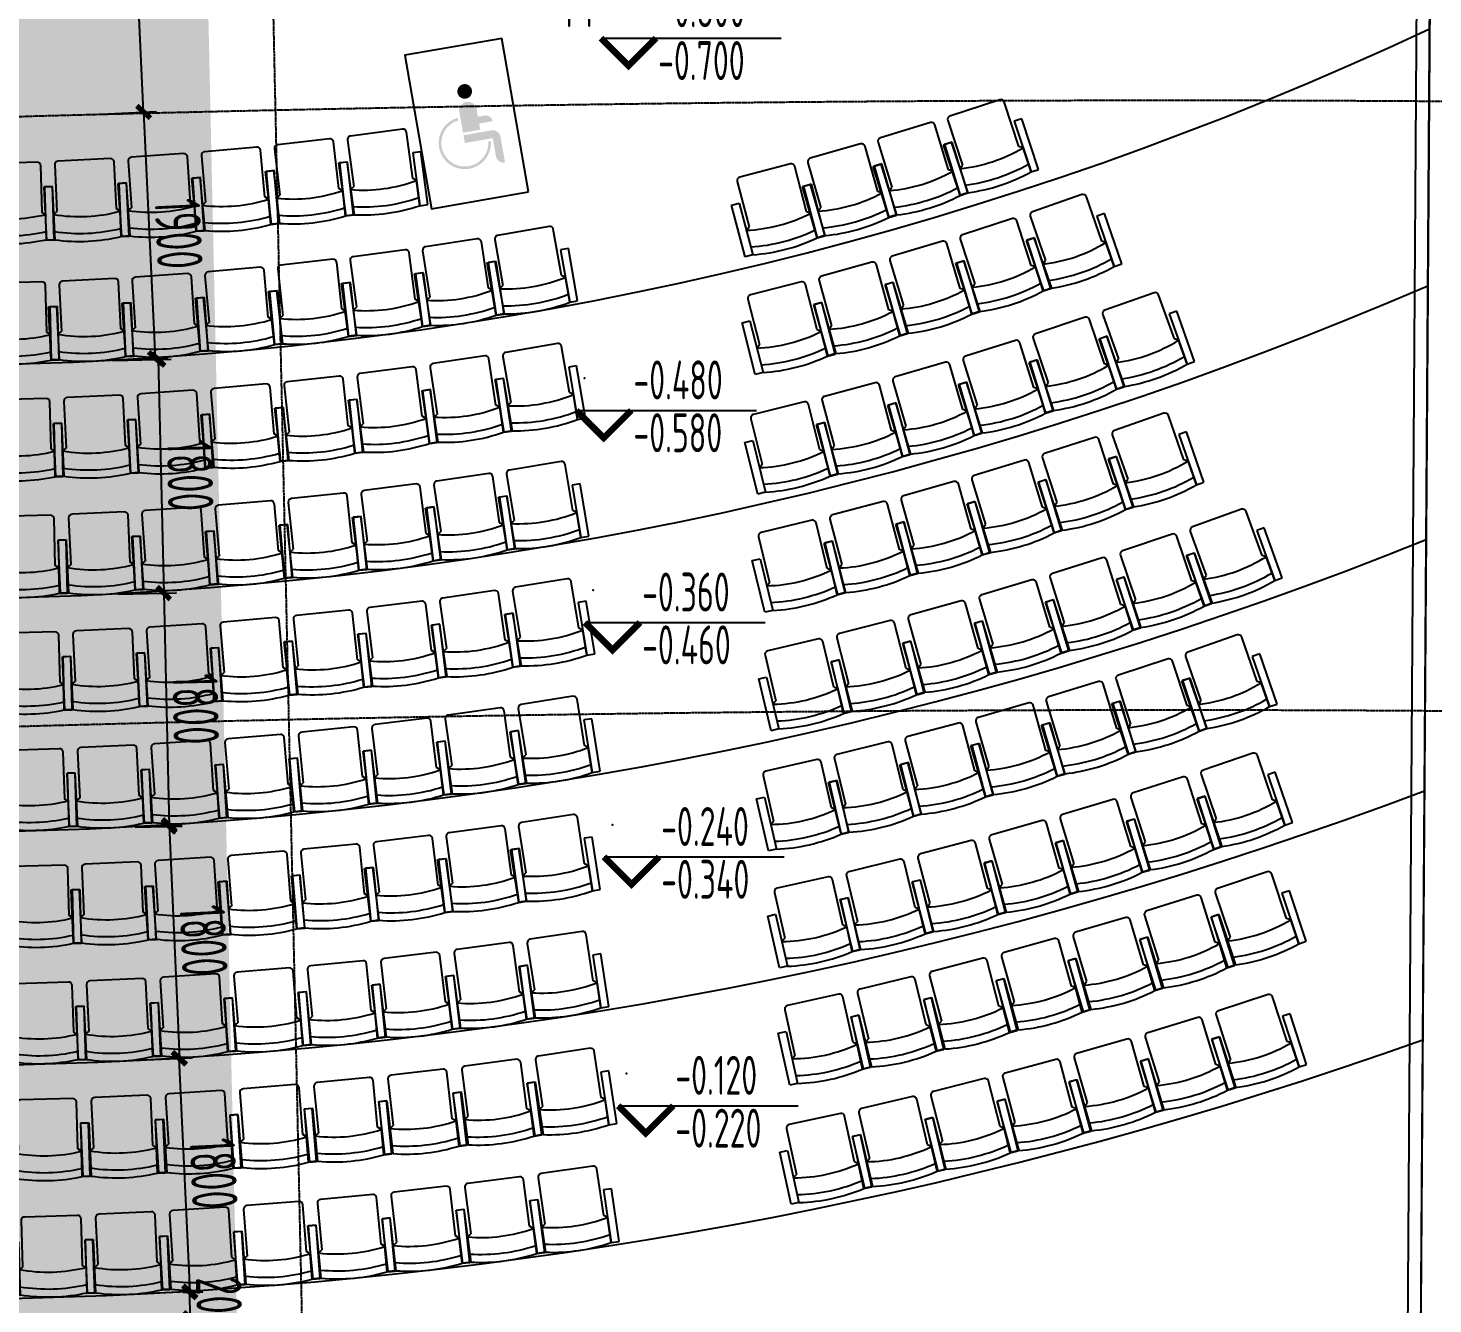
# Model space of a CAD drawing. Header units: millimetres. Extents: x 11639278 to 23698211, y -13072636 to -5537337.
# Drawn here: x 11769947 to 11780782, y -6390056 to -6380220 of the extents above; entities that cross this region are included whole.
import ezdxf
from ezdxf.enums import TextEntityAlignment as Align

# ---------------------------------------------------------------- set-up
doc = ezdxf.new("R2010")
doc.units = ezdxf.units.MM
doc.header["$LTSCALE"] = 10
doc.linetypes.add('A2-RG-AXIS$0$CENTER', pattern=[2, 1.25, -0.25, 0.25, -0.25])
doc.linetypes.add('A2-RG-AXIS$0$DOTE', pattern=[2.4200000000000004, 2, -0.2, 0.02, -0.2])
for name, color, linetype in [('A2-RB-F1$0$A-DIMS-100', 1, 'Continuous'), ('A2-RD-F1（少）$0$A-FURN-FIXT', 9, 'Continuous'), ('A2-RD-F1（少）$0$A-STRS', 50, 'Continuous'), ('A2-RD-F1（少）$0$an-door', 2, 'Continuous'), ('A2-RG-AXIS$0$A-GRID', 1, 'A2-RG-AXIS$0$CENTER'), ('A2-RI-F1$0$$2$A-SYMB', 4, 'Continuous'), ('A2-RI-F1$0$A-WALL', 7, 'Continuous'), ('A2-RI-F1$0$an-door', 2, 'Continuous'), ('A2-RS-F1$0$A-HATH-GRAY', 8, 'Continuous')]:
    doc.layers.add(name, color=color, linetype=linetype)
doc.layers.add('A2-RD-F1（少）$0$A-X-AREA', color=6, linetype='Continuous', plot=False)
doc.layers.add('A2-RD-F1（少）$0$A-Z410-G-Vhcl', color=5, linetype='Continuous', lineweight=0)
doc.styles.add('A2-RB-F1$0$XD2008', font='hzs.shx', dxfattribs={"width": 0.7, "bigfont": 'hztxt.shx'})
doc.styles.add('A2-RI-F1$0$$0$XD2008', font='hzs.shx', dxfattribs={"width": 0.7, "bigfont": 'hztxt.shx'})
doc.dimstyles.new('A2-RB-F1$0$XD100$0', dxfattribs={"dimscale": 100, "dimtxt": 3.5, "dimasz": 1, "dimexe": 1, "dimexo": 2, "dimgap": 0.5, "dimtad": 1, "dimdec": 0, "dimdsep": 46, "dimtxsty": 'A2-RB-F1$0$XD2008', "dimblk1": 'A2-RB-F1$0$_ArchTick', "dimblk2": 'A2-RB-F1$0$_ArchTick', "dimsah": 1, "dimcen": 2.5, "dimclrt": 4, "dimaunit": 1, "dimadec": 0, "dimazin": 0, "dimtfac": 1, "dimtdec": 0, "dimtix": 1, "dimtmove": 1, "dimatfit": 3, "dimfxl": 0, "dimtolj": 1, "dimtzin": 0, "dimarcsym": 0})

# ---------------------------------------------------------------- blocks, each defined once
blk = doc.blocks.new('A2-RG-AXIS')
at = {"layer": 'A2-RG-AXIS$0$A-GRID', "linetype": 'A2-RG-AXIS$0$DOTE'}
blk.add_line((11771570.21532457, -6367957.298179173), (11772452.38437134, -6408147.604164514), dxfattribs=at)
for radius, end in [(323299.9999999902, 95.40764405079874), (316699.9999999902, 95.40764403072032), (313399.9999999902, 95.40764402400131), (308699.9999999902, 95.4076440106419)]:
    blk.add_arc((11778730.70926435, -6694178.721949182), radius, 75.58928463849298, end, dxfattribs=at)
blk = doc.blocks.new('A2-RB-F1$0$_ArchTick')
at = {"color": 0, "linetype": 'ByBlock', "const_width": 0.4}
blk.add_lwpolyline([(-0.5, -0.5), (0.5, 0.5)], dxfattribs=at)
blk = doc.blocks.new('*D1145')
at = {"layer": 'A2-RB-F1$0$A-DIMS-100', "color": 0, "lineweight": -2, "transparency": 16777216}
for p, q in [((11770510.49928224, -6380882.356817062), (11770937.74904675, -6380862.053190585)), ((11770837.86177136, -6380866.800001697), (11770928.04760872, -6382764.583031637)), ((11770600.6851196, -6382780.139847002), (11771027.93488411, -6382759.836220525))]:
    blk.add_line(p, q, dxfattribs=at)
at = {"layer": 'Defpoints', "color": 0, "transparency": 16777216}
for p in [(11770310.72473146, -6380891.850439283), (11770400.91056882, -6382789.633469223), (11770928.04760872, -6382764.583031637)]:
    blk.add_point(p, dxfattribs=at)
at = {"layer": 'A2-RB-F1$0$A-DIMS-100', "color": 0, "lineweight": -2, "transparency": 16777216, "xscale": 100, "yscale": 100, "zscale": 100}
for p, rotation in [((11770837.86177136, -6380866.800001697), 92.72074482103997), ((11770928.04760872, -6382764.583031637), 272.72074482104)]:
    blk.add_blockref('A2-RB-F1$0$_ArchTick', p, dxfattribs=dict(at, rotation=rotation))
at = {"layer": 'A2-RB-F1$0$A-DIMS-100', "color": 4, "transparency": 16777216, "insert": (11771107.70105966, -6381805.011191667), "char_height": 350, "attachment_point": 5, "rotation": 272.72074482104, "style": 'A2-RB-F1$0$XD2008'}
blk.add_mtext('\\A1;1900', dxfattribs=at)
blk = doc.blocks.new('*D1146')
at = {"layer": 'A2-RB-F1$0$A-DIMS-100', "color": 0, "lineweight": -2, "transparency": 16777216}
for p, q in [((11770600.85426116, -6382783.887956235), (11771049.67771766, -6382773.235469446)), ((11770949.70587149, -6382775.608225939), (11770992.42717148, -6384575.593704424)), ((11770643.57556115, -6384583.87343472), (11771092.39901765, -6384573.220947931))]:
    blk.add_line(p, q, dxfattribs=at)
at = {"layer": 'Defpoints', "color": 0, "transparency": 16777216}
for p in [(11770400.91056882, -6382788.63346922), (11770443.63186882, -6384588.618947705), (11770992.42717148, -6384575.593704424)]:
    blk.add_point(p, dxfattribs=at)
at = {"layer": 'A2-RB-F1$0$A-DIMS-100', "color": 0, "lineweight": -2, "transparency": 16777216, "xscale": 100, "yscale": 100, "zscale": 100}
for p, rotation in [((11770949.70587149, -6382775.608225939), 91.35961692571232), ((11770992.42717148, -6384575.593704424), 271.3596169257123)]:
    blk.add_blockref('A2-RB-F1$0$_ArchTick', p, dxfattribs=dict(at, rotation=rotation))
at = {"layer": 'A2-RB-F1$0$A-DIMS-100', "color": 4, "transparency": 16777216, "insert": (11771196.00317537, -6383670.262263073), "char_height": 350, "attachment_point": 5, "rotation": 271.3596169257123, "style": 'A2-RB-F1$0$XD2008'}
blk.add_mtext('\\A1;1800', dxfattribs=at)
blk = doc.blocks.new('*D1147')
at = {"layer": 'A2-RB-F1$0$A-DIMS-100', "color": 0, "lineweight": -2, "transparency": 16777216}
for p, q in [((11770729.01816114, -6384581.844391689), (11771092.42271164, -6384573.219258315)), ((11770992.45086548, -6384575.592014808), (11771035.17216547, -6386375.577493294)), ((11770771.73946114, -6386381.829870175), (11771135.14401164, -6386373.204736801))]:
    blk.add_line(p, q, dxfattribs=at)
at = {"layer": 'Defpoints', "color": 0, "transparency": 16777216}
for p in [(11770529.0744688, -6384586.589904675), (11770571.7957688, -6386386.57538316), (11771035.17216547, -6386375.577493294)]:
    blk.add_point(p, dxfattribs=at)
at = {"layer": 'A2-RB-F1$0$A-DIMS-100', "color": 0, "lineweight": -2, "transparency": 16777216, "xscale": 100, "yscale": 100, "zscale": 100}
for p, rotation in [((11770992.45086548, -6384575.592014808), 91.35961692577155), ((11771035.17216547, -6386375.577493294), 271.3596169257715)]:
    blk.add_blockref('A2-RB-F1$0$_ArchTick', p, dxfattribs=dict(at, rotation=rotation))
at = {"layer": 'A2-RB-F1$0$A-DIMS-100', "color": 4, "transparency": 16777216, "insert": (11771238.74816936, -6385470.246051945), "char_height": 350, "attachment_point": 5, "rotation": 271.35961692577155, "style": 'A2-RB-F1$0$XD2008'}
blk.add_mtext('\\A1;1800', dxfattribs=at)
blk = doc.blocks.new('*D1148')
at = {"layer": 'A2-RB-F1$0$A-DIMS-100', "color": 0, "lineweight": -2, "transparency": 16777216}
for p, q in [((11770776.3188845, -6386376.394584833), (11771134.58763099, -6386360.31232881)), ((11771034.68822923, -6386364.796693609), (11771115.40651705, -6388162.979719307)), ((11770857.03717232, -6388174.577610531), (11771215.30591881, -6388158.495354507))]:
    blk.add_line(p, q, dxfattribs=at)
at = {"layer": 'Defpoints', "color": 0, "transparency": 16777216}
for p in [(11770576.52008097, -6386385.363314433), (11770657.23836879, -6388183.546340131), (11771115.40651705, -6388162.979719307)]:
    blk.add_point(p, dxfattribs=at)
at = {"layer": 'A2-RB-F1$0$A-DIMS-100', "color": 0, "lineweight": -2, "transparency": 16777216, "xscale": 100, "yscale": 100, "zscale": 100}
for p, rotation in [((11771034.68822923, -6386364.796693609), 92.5702136894296), ((11771115.40651705, -6388162.979719307), 272.5702136894296)]:
    blk.add_blockref('A2-RB-F1$0$_ArchTick', p, dxfattribs=dict(at, rotation=rotation))
at = {"layer": 'A2-RB-F1$0$A-DIMS-100', "color": 4, "transparency": 16777216, "insert": (11771299.8210271, -6387253.798385659), "char_height": 350, "attachment_point": 5, "rotation": 272.5702136894296, "style": 'A2-RB-F1$0$XD2008'}
blk.add_mtext('\\A1;1800', dxfattribs=at)
blk = doc.blocks.new('*D1149')
at = {"layer": 'A2-RB-F1$0$A-DIMS-100', "color": 0, "lineweight": -2, "transparency": 16777216}
for p, q in [((11770384.68237125, -6378234.788134927), (11770811.93213677, -6378214.484508403)), ((11770837.86177237, -6380866.800001651), (11770712.04486138, -6378219.231319513)), ((11770510.49928224, -6380882.356817064), (11770937.74904776, -6380862.05319054))]:
    blk.add_line(p, q, dxfattribs=at)
at = {"layer": 'Defpoints', "color": 0, "transparency": 16777216}
for p in [(11770184.90782048, -6378244.281757148), (11770712.04486138, -6378219.231319513), (11770310.72473147, -6380891.850439285)]:
    blk.add_point(p, dxfattribs=at)
at = {"layer": 'A2-RB-F1$0$A-DIMS-100', "color": 0, "lineweight": -2, "transparency": 16777216, "xscale": 100, "yscale": 100, "zscale": 100}
for p, rotation in [((11770712.04486138, -6378219.231319513), 92.72074482102119), ((11770837.86177237, -6380866.800001651), 272.7207448210212)]:
    blk.add_blockref('A2-RB-F1$0$_ArchTick', p, dxfattribs=dict(at, rotation=rotation))
at = {"layer": 'A2-RB-F1$0$A-DIMS-100', "color": 4, "transparency": 16777216, "insert": (11770999.6996865, -6379532.335335582), "char_height": 350, "attachment_point": 5, "rotation": 272.7207448210212, "style": 'A2-RB-F1$0$XD2008'}
blk.add_mtext('\\A1;2650', dxfattribs=at)
blk = doc.blocks.new('*D1150')
at = {"layer": 'A2-RB-F1$0$A-DIMS-100', "color": 0, "lineweight": -2, "transparency": 16777216}
for p, q in [((11770858.74979566, -6388174.164250377), (11771210.53106287, -6388157.785807354)), ((11771110.63927214, -6388162.436629201), (11771194.35402673, -6389960.488032232)), ((11770942.46455025, -6389972.215653407), (11771294.24581747, -6389955.837210385))]:
    blk.add_line(p, q, dxfattribs=at)
at = {"layer": 'Defpoints', "color": 0, "transparency": 16777216}
for p in [(11770658.96621419, -6388183.46589407), (11770742.68096878, -6389981.5172971), (11771194.35402673, -6389960.488032232)]:
    blk.add_point(p, dxfattribs=at)
at = {"layer": 'A2-RB-F1$0$A-DIMS-100', "color": 0, "lineweight": -2, "transparency": 16777216, "xscale": 100, "yscale": 100, "zscale": 100}
for p, rotation in [((11771110.63927214, -6388162.436629201), 92.66568620678531), ((11771194.35402673, -6389960.488032232), 272.6656862067853)]:
    blk.add_blockref('A2-RB-F1$0$_ArchTick', p, dxfattribs=dict(at, rotation=rotation))
at = {"layer": 'A2-RB-F1$0$A-DIMS-100', "color": 4, "transparency": 16777216, "insert": (11771377.25317859, -6389050.99798156), "char_height": 350, "attachment_point": 5, "rotation": 272.6656862067853, "style": 'A2-RB-F1$0$XD2008'}
blk.add_mtext('\\A1;1800', dxfattribs=at)
blk = doc.blocks.new('*D1157')
at = {"layer": 'A2-RB-F1$0$A-DIMS-100', "color": 0, "lineweight": -2, "transparency": 16777216}
for p, q in [((11771193.4531937, -6389966.402193258), (11771191.44058273, -6389866.422448324)), ((11771143.61222502, -6389967.40550128), (11771293.43293863, -6389964.38958229)), ((11771197.47841563, -6390166.361683126), (11771193.4531937, -6389966.402193258)), ((11771147.63744696, -6390167.364991148), (11771297.45816057, -6390164.349072158)), ((11771197.47841563, -6390166.361683126), (11771199.4910266, -6390266.34142806))]:
    blk.add_line(p, q, dxfattribs=at)
at = {"layer": 'Defpoints', "color": 0, "transparency": 16777216}
for p in [(11770943.65273516, -6389971.430723215), (11771193.4531937, -6389966.402193258), (11770947.67795709, -6390171.390213083)]:
    blk.add_point(p, dxfattribs=at)
at = {"layer": 'A2-RB-F1$0$A-DIMS-100', "color": 0, "lineweight": -2, "transparency": 16777216, "xscale": 100, "yscale": 100, "zscale": 100}
for p, rotation in [((11771193.4531937, -6389966.402193258), 271.1532190050729), ((11771197.47841563, -6390166.361683126), 91.15321900507293)]:
    blk.add_blockref('A2-RB-F1$0$_ArchTick', p, dxfattribs=dict(at, rotation=rotation))
at = {"layer": 'A2-RB-F1$0$A-DIMS-100', "color": 4, "transparency": 16777216, "insert": (11771420.42023076, -6390061.853563516), "char_height": 350, "attachment_point": 5, "rotation": 271.1532190050729, "style": 'A2-RB-F1$0$XD2008'}
blk.add_mtext('\\A1;200', dxfattribs=at)
blk = doc.blocks.new('A2-RS-F1')
at = {"layer": 'A2-RS-F1$0$A-HATH-GRAY', "ltscale": 3}
h = blk.add_hatch(color=256, dxfattribs=at)
h.paths.add_polyline_path([(11790490.65924199, -6377046.489880169), (11789491.3032713, -6377010.621266499), (11789445.17112454, -6378310.198236045), (11790444.54168875, -6378345.673232787)], flags=16)
h.paths.add_polyline_path([(11794711.10463453, -6377235.625744862), (11794112.34099576, -6377197.127629422), (11794061.00455762, -6377995.566517969), (11794659.76819639, -6378034.064633409)], flags=0)
h.paths.add_polyline_path([(11794483.29897179, -6380778.701711025), (11793884.53533302, -6380740.203595584), (11793833.19889488, -6381538.642484131), (11794431.96253365, -6381577.140599572)], flags=0)
h.paths.add_polyline_path([(11793886.50934744, -6390060.608707702), (11793287.74570867, -6390022.110592261), (11793236.40927053, -6390820.549480808), (11793835.1729093, -6390859.047596249)], flags=0)
h.paths.add_polyline_path([(11793658.70338243, -6393603.689374982), (11793059.93974367, -6393565.191259542), (11793008.60330553, -6394363.630148089), (11793607.36694429, -6394402.128263529)], flags=0)
h.paths.add_polyline_path([(11789926.49201458, -6392936.47777631), (11788927.13604389, -6392900.609162641), (11788881.00389713, -6394200.186132187), (11789880.37446134, -6394235.661128929)], flags=16)
h.paths.add_polyline_path([(11781272.00868585, -6392739.216309976), (11780272.03490172, -6392732.050791884), (11780263.22846494, -6394032.416479454), (11781263.2055371, -6394039.188123904)], flags=16)
h.paths.add_polyline_path([(11772615.42466172, -6392790.735593002), (11771615.65744847, -6392812.286298356), (11771644.19337135, -6394112.368671072), (11772643.95256158, -6394090.42416007)], flags=16)
h.paths.add_polyline_path([(11771835.59331268, -6400549.446265211, 1), (11772735.59328884, -6400549.446265211, 1)])
h.paths.add_polyline_path([(11789601.82287498, -6400663.664113253, 1), (11788701.82289882, -6400663.664113253, 1)], flags=0)
h.paths.add_polyline_path([(11797125.53371406, -6401083.915709294, 1), (11798025.53369022, -6401083.915709294, 1)], flags=0)
h.paths.add_polyline_path([(11772266.5069368, -6376894.564468444), (11771266.73972355, -6376916.115173798), (11771295.27564643, -6378216.197546514), (11772295.03483666, -6378194.253035512)], flags=16)
h.paths.add_polyline_path([(11781379.67783259, -6376839.580862745), (11780379.70404846, -6376832.415344653), (11780370.89761168, -6378132.781032223), (11781370.87468383, -6378139.552676673)], flags=16)
h.paths.add_polyline_path([(11752826.49415712, -6385565.984623466), (11752029.01344788, -6385629.423715467), (11752187.61117789, -6387623.125488561), (11752985.09188712, -6387559.68639656)], flags=17)
h.paths.add_polyline_path([(11757362.77734912, -6385212.863826217), (11756565.29663988, -6385276.302918219), (11756723.90089429, -6387270.086708404), (11757521.23378404, -6387204.789405802)], flags=17)
h.paths.add_polyline_path([(11762965.14824347, -6393140.851265624), (11763031.00361343, -6394439.578159787), (11764029.72045525, -6394388.935590206), (11763963.86508529, -6393090.208696045)])
h.paths.add_polyline_path([(11793008.60330553, -6394363.630148089), (11793607.36694429, -6394402.128263529), (11793658.70338243, -6393603.689374982), (11793059.93974367, -6393565.191259542)], flags=17)
h.paths.add_polyline_path([(11793236.40927053, -6390820.549480808), (11793835.1729093, -6390859.047596249), (11793886.50934744, -6390060.608707702), (11793287.74570867, -6390022.110592261)], flags=17)
h.paths.add_polyline_path([(11793833.19889488, -6381538.642484131), (11794431.96253365, -6381577.140599572), (11794483.29897179, -6380778.701711025), (11793884.53533302, -6380740.203595584)], flags=17)
h.paths.add_polyline_path([(11794061.00455762, -6377995.566517969), (11794659.76819639, -6378034.064633409), (11794711.10463453, -6377235.625744862), (11794112.34099576, -6377197.127629422)], flags=17)
h.paths.add_polyline_path([(11762159.93138714, -6377261.253480596), (11762225.7867571, -6378559.980374758), (11763224.50359892, -6378509.337805177), (11763158.64822897, -6377210.610911016)], flags=17)
edge = h.paths.add_edge_path(flags=16)
edge.add_arc((11772285.59330076, -6400549.446265211), 449.999988079071, 0, 360)
edge = h.paths.add_edge_path(flags=16)
edge.add_arc((11789151.8228869, -6400663.664113253), 449.999988079071, 0, 360)
edge = h.paths.add_edge_path()
edge.add_arc((11763856.97305767, -6400855.586584635), 449.999988079071, 0, 360)
edge = h.paths.add_edge_path(flags=17)
edge.add_arc((11797575.53370214, -6401083.915709294), 449.999988079071, 0, 360)
edge = h.paths.add_edge_path()
edge.add_arc((11755440.62286279, -6401403.617404835), 450, 0, 360)
h.paths.add_polyline_path([(11756756.1168349, -6377586.650368808), (11756914.72077755, -6379580.430239997), (11756117.24006832, -6379643.869331998), (11755958.63612566, -6377650.089460809)], flags=17)
h.paths.add_polyline_path([(11757322.63369773, -6394796.642427704), (11758119.96658747, -6394731.345125102), (11758001.1596604, -6393237.845935938), (11757203.67895116, -6393301.28502794)])
h.paths.add_polyline_path([(11752786.32793951, -6395149.47954925), (11753583.80864874, -6395086.040457249), (11753449.00057824, -6393391.393950119), (11752651.519869, -6393454.83304212)])
h.paths.add_polyline_path([(11751580.96783576, -6379997.127898298), (11752378.448545, -6379933.688806297), (11752219.84838827, -6377939.956527228), (11751422.36767903, -6378003.395619228)])
edge = h.paths.add_edge_path()
edge.add_line((11771615.66609192, -6392812.680089408), (11771644.19337135, -6394112.368671072))
edge.add_line((11771644.19337135, -6394112.368671072), (11772643.95256158, -6394090.42416007))
edge.add_line((11772643.95256158, -6394090.42416007), (11772615.42466172, -6392790.735593002))
edge.add_line((11772615.42466172, -6392790.735593002), (11771615.65682784, -6392812.286311734))
edge.add_line((11780272.03223428, -6392732.44466875), (11780263.22846494, -6394032.416479454))
edge.add_line((11780263.22846494, -6394032.416479454), (11781263.2055371, -6394039.188123904))
edge.add_line((11781263.2055371, -6394039.188123904), (11781272.00868585, -6392739.216309976))
edge.add_line((11781272.00868585, -6392739.216309976), (11780272.03428096, -6392732.050787436))
edge.add_line((11788927.1220706, -6392901.002800607), (11788881.00389713, -6394200.186132187))
edge.add_line((11788881.00389713, -6394200.186132187), (11789880.37446134, -6394235.661128929))
edge.add_line((11789880.37446134, -6394235.661128929), (11789926.49201458, -6392936.47777631))
edge.add_line((11789926.49201458, -6392936.47777631), (11788927.13542351, -6392900.609140375))
edge.add_line((11789491.28929801, -6377011.014904466), (11789445.17112454, -6378310.198236045))
edge.add_line((11789445.17112454, -6378310.198236045), (11790444.54168875, -6378345.673232787))
edge.add_line((11790444.54168875, -6378345.673232787), (11790490.65924199, -6377046.489880169))
edge.add_line((11790490.65924199, -6377046.489880169), (11789491.30265092, -6377010.621244233))
edge.add_line((11780379.70138101, -6376832.809221519), (11780370.89761168, -6378132.781032223))
edge.add_line((11780370.89761168, -6378132.781032223), (11781370.87468383, -6378139.552676673))
edge.add_line((11781370.87468383, -6378139.552676673), (11781379.67783259, -6376839.580862745))
edge.add_line((11781379.67783259, -6376839.580862745), (11780379.7034277, -6376832.415340205))
edge.add_line((11771266.74836699, -6376916.50896485), (11771295.27564643, -6378216.197546514))
edge.add_line((11771295.27564643, -6378216.197546514), (11772295.03483666, -6378194.253035512))
edge.add_line((11772295.03483666, -6378194.253035512), (11772266.5069368, -6376894.564468444))
edge.add_line((11772266.5069368, -6376894.564468444), (11771266.73910292, -6376916.115187177))
edge.add_line((11756723.90089429, -6387270.086708404), (11757521.23378404, -6387204.789405802))
edge.add_line((11756565.29663988, -6385276.302918219), (11757362.77734911, -6385212.863826217))
edge.add_line((11756565.29663988, -6385276.302918219), (11756723.90089429, -6387270.086708404))
edge.add_line((11752187.61117789, -6387623.125488561), (11752985.09188712, -6387559.68639656))
edge.add_line((11752029.01344788, -6385629.423715467), (11752826.49415712, -6385565.984623466))
edge.add_line((11752029.01344788, -6385629.423715467), (11752187.61372639, -6387623.157525281))
edge.add_line((11752826.49415712, -6385565.984623466), (11752985.09188712, -6387559.68639656))
edge.add_line((11757362.16569091, -6385205.17478771), (11757521.23378404, -6387204.789405802))
edge = h.paths.add_edge_path()
edge.add_arc((11847549.46273949, -6408655.214648793), 450, 0, 360)
h.paths.add_polyline_path([(11818747.08590352, -6372607.465949093), (11817357.24755043, -6372439.086492037), (11817138.82858831, -6374225.786506399), (11818528.66694141, -6374394.165963455)])
h.paths.add_polyline_path([(11827964.18985066, -6373889.091342508), (11826579.7594245, -6373680.873465245), (11826310.12718077, -6375460.565078269), (11827694.55760693, -6375668.782955533)])
h.paths.add_polyline_path([(11837140.69266675, -6375434.848402199), (11835762.81185892, -6375186.963814738), (11835442.18868986, -6376958.179376942), (11836820.0694977, -6377206.063964403)])
h.paths.add_polyline_path([(11814457.2226755, -6396161.729004352), (11815846.87749896, -6396331.609761432), (11816041.01757592, -6394743.509384341), (11814651.43042465, -6394573.081353133)])
h.paths.add_polyline_path([(11851385.01730044, -6401917.463662516), (11850605.41993879, -6401737.765077815), (11850371.09177984, -6402709.973765338), (11851150.68914149, -6402889.672350037)])
h.paths.add_polyline_path([(11846959.82680723, -6400859.04400699), (11846180.22944558, -6400679.345422289), (11845945.90128663, -6401651.554109812), (11846725.49864828, -6401831.252694511)])
h.paths.add_polyline_path([(11841338.16658373, -6400630.089525286), (11839968.28479601, -6400341.257588528), (11840298.36252463, -6398775.753877172), (11841668.35733187, -6399064.046077805)])
h.paths.add_polyline_path([(11831505.78589485, -6398704.013841973), (11832883.39729452, -6398953.386718429), (11833168.38112823, -6397379.049590709), (11831790.86870509, -6397129.134227252)])
h.paths.add_polyline_path([(11822999.75763769, -6397310.462666017), (11824383.96141723, -6397520.176510883), (11824623.62282845, -6395938.305597956), (11823239.50240787, -6395728.046647794)])
h.paths.add_polyline_path([(11806985.09511734, -6395311.296945799), (11806188.54669958, -6395237.063407816), (11806299.92049076, -6394041.988788532), (11807096.44551313, -6394116.473366143)])
h.paths.add_polyline_path([(11800592.0339871, -6394828.716624237), (11801190.79762586, -6394867.214739674), (11801242.134064, -6394068.77585113), (11800643.37042524, -6394030.277735691)])
h.paths.add_polyline_path([(11793008.60330553, -6394363.630148089), (11793607.36694429, -6394402.128263529), (11793658.70338243, -6393603.689374982), (11793059.93974367, -6393565.191259542)], flags=17)
h.paths.add_polyline_path([(11800819.82429773, -6391285.87943023), (11801418.5879365, -6391324.377545667), (11801469.92437464, -6390525.938657123), (11800871.16073588, -6390487.440541684)])
h.paths.add_polyline_path([(11793236.40927053, -6390820.549480808), (11793835.1729093, -6390859.047596249), (11793886.50934744, -6390060.608707702), (11793287.74570867, -6390022.110592261)], flags=17)
h.paths.add_polyline_path([(11853036.96933298, -6395063.647524455), (11853271.29749193, -6394091.438836934), (11852491.70013029, -6393911.740252233), (11852257.37197134, -6394883.948939756)])
h.paths.add_polyline_path([(11854911.53078619, -6387286.24280164), (11855145.85894514, -6386314.03411412), (11854366.2615835, -6386134.335529419), (11854131.93342455, -6387106.544216941)])
h.paths.add_polyline_path([(11846269.02681059, -6377243.462396342), (11844898.83191125, -6376956.115520435), (11844527.48222358, -6378717.394372237), (11845897.67712293, -6379004.741248144)])
h.paths.add_polyline_path([(11848611.82646362, -6394005.030281416), (11848846.15462257, -6393032.821593896), (11848066.55726093, -6392853.123009195), (11847832.22910198, -6393825.331696717)])
h.paths.add_polyline_path([(11850486.43372208, -6386227.435516321), (11850720.76188103, -6385255.226828801), (11849941.16451938, -6385075.5282441), (11849706.83636043, -6386047.736931622)])
h.paths.add_polyline_path([(11843712.14771581, -6384523.328557155), (11844299.24032355, -6384647.111714084), (11844423.02348047, -6384060.019106346), (11843835.93087274, -6383936.235949417)])
h.paths.add_polyline_path([(11842061.70562338, -6392351.229993655), (11842648.79823112, -6392475.013150584), (11842772.58138805, -6391887.920542846), (11842185.48878032, -6391764.137385917)])
h.paths.add_polyline_path([(11808357.3904833, -6373042.390635182), (11808954.80179662, -6373098.065788672), (11809029.04345859, -6372301.430198045), (11808431.63214527, -6372245.755044556)])
h.paths.add_polyline_path([(11793833.19889488, -6381538.642484131), (11794431.96253365, -6381577.140599572), (11794483.29897179, -6380778.701711025), (11793884.53533302, -6380740.203595584)], flags=17)
h.paths.add_polyline_path([(11801416.57157933, -6382004.630992735), (11802015.3352181, -6382043.129108172), (11802066.67165624, -6381244.690219628), (11801467.90801747, -6381206.192104189)])
h.paths.add_polyline_path([(11801644.36177372, -6378461.795606661), (11802243.12541248, -6378500.293722101), (11802294.46185062, -6377701.854833554), (11801695.69821186, -6377663.356718114)])
h.paths.add_polyline_path([(11794061.00455762, -6377995.566517969), (11794659.76819639, -6378034.064633409), (11794711.10463453, -6377235.625744862), (11794112.34099576, -6377197.127629422)], flags=17)
h.paths.add_polyline_path([(11808460.48668476, -6379479.897142787), (11807663.938267, -6379405.663604804), (11807775.31205818, -6378210.58898552), (11808571.83708055, -6378285.073563132)])
edge = h.paths.add_edge_path(flags=16)
edge.add_arc((11772285.59330076, -6400549.446265211), 449.999988079071, 0, 360)
edge = h.paths.add_edge_path(flags=17)
edge.add_arc((11789151.8228869, -6400663.664113253), 449.999988079071, 0, 360)
edge = h.paths.add_edge_path(flags=17)
edge.add_arc((11797575.53370214, -6401083.915709294), 449.999988079071, 0, 360)
edge = h.paths.add_edge_path()
edge.add_arc((11805983.68059895, -6401745.884138802), 449.999988079071, 0, 360)
edge = h.paths.add_edge_path()
edge.add_arc((11814369.37384068, -6402649.0028648), 449.999988079071, 0, 360)
edge = h.paths.add_edge_path()
edge.add_arc((11822725.66810348, -6403792.544332979), 449.999988079071, 0, 360)
edge = h.paths.add_edge_path()
edge.add_arc((11831045.68223906, -6405175.541482564), 449.999988079071, 0, 360)
edge = h.paths.add_edge_path()
edge.add_arc((11839322.55837192, -6406796.881442009), 450, 0, 360)
edge = h.paths.add_edge_path(flags=17)
edge.add_line((11771615.66609192, -6392812.680089408), (11771644.19337135, -6394112.368671072))
edge.add_line((11771644.19337135, -6394112.368671072), (11772643.95256158, -6394090.42416007))
edge.add_line((11772643.95256158, -6394090.42416007), (11772615.42466172, -6392790.735593002))
edge.add_line((11772615.42466172, -6392790.735593002), (11771615.65682784, -6392812.286311734))
edge.add_line((11780272.03223428, -6392732.44466875), (11780263.22846494, -6394032.416479454))
edge.add_line((11780263.22846494, -6394032.416479454), (11781263.2055371, -6394039.188123904))
edge.add_line((11781263.2055371, -6394039.188123904), (11781272.00868585, -6392739.216309976))
edge.add_line((11781272.00868585, -6392739.216309976), (11780272.03428096, -6392732.050787436))
edge.add_line((11788927.1220706, -6392901.002800607), (11788881.00389713, -6394200.186132187))
edge.add_line((11788881.00389713, -6394200.186132187), (11789880.37446134, -6394235.661128929))
edge.add_line((11789880.37446134, -6394235.661128929), (11789926.49201458, -6392936.47777631))
edge.add_line((11789926.49201458, -6392936.47777631), (11788927.13542351, -6392900.609140375))
edge.add_line((11789491.28929801, -6377011.014904466), (11789445.17112454, -6378310.198236045))
edge.add_line((11789445.17112454, -6378310.198236045), (11790444.54168875, -6378345.673232787))
edge.add_line((11790444.54168875, -6378345.673232787), (11790490.65924199, -6377046.489880169))
edge.add_line((11790490.65924199, -6377046.489880169), (11789491.30265092, -6377010.621244233))
edge.add_line((11780379.70138101, -6376832.809221519), (11780370.89761168, -6378132.781032223))
edge.add_line((11780370.89761168, -6378132.781032223), (11781370.87468383, -6378139.552676673))
edge.add_line((11781370.87468383, -6378139.552676673), (11781379.67783259, -6376839.580862745))
edge.add_line((11781379.67783259, -6376839.580862745), (11780379.7034277, -6376832.415340205))
edge.add_line((11771266.74836699, -6376916.50896485), (11771295.27564643, -6378216.197546514))
edge.add_line((11771295.27564643, -6378216.197546514), (11772295.03483666, -6378194.253035512))
edge.add_line((11772295.03483666, -6378194.253035512), (11772266.5069368, -6376894.564468444))
edge.add_line((11772266.5069368, -6376894.564468444), (11771266.73910292, -6376916.115187177))
edge = h.paths.add_edge_path()
edge.add_arc((11780719.54132999, -6400485.442410535), 449.999988079071, 0, 360)
blk = doc.blocks.new('A2-RI-F1$0$$2$ECADI-TAG-HGHT（国标）')
at = {"color": 1}
blk.add_line((-2.121320343559546, 2.121320343559546), (11.76789873223262, 2.121320343559546), dxfattribs=at)
at = {"color": 1, "const_width": 0.5}
blk.add_lwpolyline([(-2.121320343559546, 2.121320343559546), (0, 0), (2.121320343559546, 2.121320343559546)], dxfattribs=at)
at = {"color": 1}
blk.add_point((-1.480769230769231, 4.6), dxfattribs=at)
at = {"style": 'A2-RI-F1$0$$0$XD2008', "width": 0.7}
blk.add_attdef('FL', text='', height=3, dxfattribs=at).set_placement((-2.688785023899595, 2.967328765217609), align=Align.RIGHT)
for tag, p in [('F.F.L.', (2.283611041903605, 2.967328765217609)), ('T.O.S.', (2.283611041903605, -1.104423031572336))]:
    blk.add_attdef(tag, p, '', height=3, dxfattribs=at)
blk = doc.blocks.new('A2-RI-F1')
at = {"layer": 'A2-RI-F1$0$A-WALL'}
blk.add_line((11780679.81105563, -6391584.999274371), (11780770.88591494, -6378135.862681612), dxfattribs=at)
at = {"layer": 'A2-RI-F1$0$an-door'}
blk.add_line((11780580.49017734, -6391484.373950158), (11780670.21072478, -6378235.23025717), dxfattribs=at)
blk.add_blockref('A2-RS-F1', (0, 0))
at = {"layer": 'A2-RI-F1$0$$2$A-SYMB'}
for p, xscale, yscale, zscale, values in [((11774578, -6380509.82936127), 100, 100, 100, {'F.F.L.': '-0.600', 'T.O.S.': '-0.700', 'FL': 'F1'}), ((11774387.2271491, -6383379.5), 99.99999999989086, 99.99999999989086, 99.99999999989086, {'F.F.L.': '-0.480', 'T.O.S.': '-0.580'}), ((11774454.46426708, -6385014.651628851), 99.99999999989086, 99.99999999989086, 99.99999999989086, {'F.F.L.': '-0.360', 'T.O.S.': '-0.460'}), ((11774601.45104736, -6386822.312232961), 99.99999999989086, 99.99999999989086, 99.99999999989086, {'F.F.L.': '-0.240', 'T.O.S.': '-0.340'}), ((11774710.59281506, -6388740.927821863), 99.99999999989086, 99.99999999989086, 99.99999999989086, {'F.F.L.': '-0.120', 'T.O.S.': '-0.220'})]:
    blk.add_blockref('A2-RI-F1$0$$2$ECADI-TAG-HGHT（国标）', p, dxfattribs=dict(at, xscale=xscale, yscale=yscale, zscale=zscale)).add_auto_attribs(values)
blk = doc.blocks.new('A2-RD-F1（少）$0$LEC-SEAT')
for p, q in [((-21, -0.8761491314508021), (-23.25, -0.8761491314508021)), ((-23.25, -0.8761491314508021), (-23.25, -15.8761491314508)), ((-21, -0.8761491314508021), (-21, -8.01554912024585)), ((-21, -15.8761491314508), (-21, -0.8761491314508021)), ((-2.25, -0.8761491314508021), (0, -0.8761491314508021)), ((-2.25, -15.8761491314508), (-2.25, -0.8761491314508021)), ((0, -0.8761491314508021), (0, -15.8761491314508)), ((-21.00000000001455, -8.01554912024585), (-20, -8.744507682713447)), ((-20, -8.744507682713447), (-20, -21.93965517242032)), ((-2.25, -8.01554912024585), (-3.25, -8.744507682698895)), ((-3.25, -21.93965517242032), (-3.25, -8.744507682698895)), ((-23.25, -15.8761491314508), (-21, -15.8761491314508)), ((0, -15.8761491314508), (-2.25, -15.8761491314508)), ((-19, -22.93965517242032), (-4.25, -22.93965517242032))]:
    blk.add_line(p, q)
for centre, radius, start, end in [((-11.625, -50.59541755951068), 50.5954175595173, 79.32175774559357, 100.678242254391), ((-11.625, -50.64130033686524), 48.39130033686291, 78.82927160819938, 101.1707283917877), ((-11.625, -50.78023831768951), 43.78023831768208, 77.63505639583515, 102.3649436041496), ((-19, -21.93965517242032), 1, 180, 270), ((-4.25, -21.93965517242032), 1, 269.999999999999, 359.9999999999994)]:
    blk.add_arc(centre, radius, start, end)
blk = doc.blocks.new('*U1655')
at = {"layer": 'A2-RD-F1（少）$0$A-Z410-G-Vhcl', "extrusion": (0, 0, -1)}
h = blk.add_hatch(color=2, dxfattribs=at)
edge = h.paths.add_edge_path()
edge.add_arc((-0.004128938020939721, 0.03896337637788339), 0.008198989428352092, 0, 360)
for points in [[(-0.01388309648702091, -0.006187762827734034), (0.00562522016200262, -0.006187762827734034), (0.005625220221767258, 0.01724080455081634, 0.9999999999999999), (-0.01388309648702091, 0.01724080437796438), (-0.01388309648702091, 0.00858665043441853), (-0.02142081611419222, 0.008586650643715998, 0.414213562373095), (-0.02925490117790996, 0.0007525654690532235), (-0.01388309648702091, 0.0007525654690532235)], [(0.008551467606205954, 0.008246000822749622, -2.078417586377585), (-0.02051353296724123, -0.02081900002914949), (-0.02349057451151282, -0.02081900005217729, 2.108883559520127), (0.008551467602876173, 0.01122304185010847)], [(-0.02610997259562176, -0.01789275258529077), (0.00562522016200262, -0.01789275258529077), (0.00562522016200262, -0.0091140102656313), (-0.02610997246744517, -0.009114010286308094, 0.414213562373095), (-0.03488871491530254, -0.01789275258529077), (-0.03488871476029853, -0.04715522716439668, 0.414213562373095), (-0.02610997259562176, -0.03837648504994817)]]:
    blk.add_hatch(color=2, dxfattribs=at).paths.add_polyline_path(points)
blk = doc.blocks.new('A2-RD-F1（少）')
at = {"layer": 'A2-RD-F1（少）$0$A-FURN-FIXT', "linetype": 'Continuous'}
blk.add_lwpolyline([(11773806.04636761, -6381482.893428802), (11773601.61199032, -6380300.431633367), (11772852.72797833, -6380429.905276614), (11773057.16235561, -6381612.367072045)], close=True, dxfattribs=at)
at = {"layer": 'A2-RD-F1（少）$0$A-STRS'}
for radius, start, end in [(27500, 249.905848678299, 295.0901229298473), (29300, 251.5104308689606, 293.4241830750395), (31100, 252.9134752561885, 291.9687439285021), (32899.99999999999, 254.1515931036282, 290.6852773686231), (34699.99999999999, 255.2528491294494, 289.5443282507831)]:
    blk.add_arc((11769095.54180187, -6355320.72298012), radius, start, end, dxfattribs=at)
at = {"layer": 'A2-RD-F1（少）$0$A-X-AREA'}
blk.add_lwpolyline([(11759454.25871816, -6378717.122139738, -0.01689889859215305), (11780770.88591494, -6378135.862681612), (11780679.81105563, -6391584.999274371, 0.01666530417631365), (11760521.01597342, -6392127.125247155), (11759454.25871816, -6378717.122139755)], format="xyb", dxfattribs=at)
at = {"layer": 'A2-RD-F1（少）$0$an-door'}
blk.add_line((11780580.49017734, -6391484.373950158), (11780670.21072478, -6378235.23025717), dxfattribs=at)
at = {"layer": 'A2-RD-F1（少）$0$A-FURN-FIXT', "color": 2, "extrusion": (-9.443917745740487e-42, 5.462423728193922e-41, -1), "xscale": -6898.552177696944, "yscale": 6898.55217784731, "zscale": 6898.552177799478, "rotation": 350.1382064620097}
blk.add_blockref('*U1655', (-11773332.31967548, -6380977.800562232), dxfattribs=at)
at = {"layer": 'A2-RD-F1（少）$0$A-FURN-FIXT', "linetype": 'Continuous'}
for p, xscale, yscale, zscale, rotation in [((11777144.36162974, -6381531.767708046), 27.37254901960849, 27.37254901960849, 27.37254901960849, 198.3156275925922), ((11772402.92002174, -6381690.606803077), 27.37254901960839, 27.37254901960839, 27.37254901960839, 187.7406275925922), ((11776593.98694905, -6381701.578603709), 27.37254901960755, 27.37254901960755, 27.37254901960755, 197.1156275925922), ((11771826.87697132, -6381756.481560456), 27.37254901960858, 27.37254901960858, 27.37254901960858, 186.4906275925924), ((11776040.17672355, -6381859.826079383), 27.37254901960754, 27.37254901960754, 27.37254901960754, 195.9156275925922), ((11770671.16575164, -6381850.459742752), 27.37254901960929, 27.37254901960929, 27.37254901960929, 183.9906275925923), ((11771249.53395328, -6381809.774328502), 27.37254901960839, 27.37254901960839, 27.37254901960839, 185.2406275925922), ((11770148.62268488, -6381876.335271674), -27.37254901960792, 27.37254901960792, 27.37254901960838, 181.67913894285), ((11770092.04763833, -6381878.518439148), 27.37254901960865, 27.37254901960865, 27.37254901960865, 182.7406275925923), ((11775483.1738727, -6382006.440722489), 27.37254901960842, 27.37254901960842, 27.37254901960842, 194.7156275925922), ((11777788.92881543, -6382267.580068905), 27.37254901960758, 27.37254901960758, 27.37254901960758, 199.0806275925922), ((11773562.08552957, -6382456.906410921), 27.37254901960751, 27.37254901960751, 27.37254901960751, 189.9156275925922), ((11777237.19749292, -6382446.294287683), 27.37254901960839, 27.37254901960839, 27.37254901960839, 197.9106275925922), ((11772992.80859528, -6382544.495231638), 27.37254901960819, 27.37254901960819, 27.37254901960819, 188.7156275925922), ((11776681.93204617, -6382613.705481707), 27.37254901960858, 27.37254901960858, 27.37254901960858, 196.7406275925921), ((11772421.82219096, -6382620.142806092), 27.37254901960839, 27.37254901960839, 27.37254901960839, 187.5156275925922), ((11771275.72342629, -6382735.486742482), 27.37254901960837, 27.37254901960837, 27.37254901960837, 185.1156275925923), ((11771849.37677014, -6382683.815952756), 27.37254901960837, 27.37254901960837, 27.37254901960837, 186.3156275925922), ((11776123.36400772, -6382769.743844474), 27.37254901960832, 27.37254901960832, 27.37254901960832, 195.5706275925921), ((11769550.03407645, -6382818.28470537), 27.37254901960839, 27.37254901960839, 27.37254901960839, 181.5156275925923), ((11770125.79988221, -6382802.735867633), 27.37254901960728, 27.37254901960728, 27.37254901960728, 182.7156275925923), ((11770701.11378271, -6382775.132510754), 27.37254901960733, 27.37254901960733, 27.37254901960733, 183.9156275925922), ((11775561.7262872, -6382914.344311683), 27.37254901960723, 27.37254901960723, 27.37254901960723, 194.4006275925922), ((11778353.17289101, -6383026.039302328), 27.37254901960837, 27.37254901960837, 27.37254901960837, 199.6356275925922), ((11777805.2965755, -6383209.809752868), 27.37254901960839, 27.37254901960839, 27.37254901960839, 198.5056275925923), ((11777253.90268276, -6383382.739827286), 27.37254901960761, 27.37254901960761, 27.37254901960761, 197.3756275925923), ((11773623.12368748, -6383358.777906992), 27.37254901960832, 27.37254901960832, 27.37254901960832, 189.7206275925921), ((11772474.57267903, -6383520.256170305), 27.37254901960837, 27.37254901960837, 27.37254901960837, 187.3806275925923), ((11773049.67257266, -6383445.380696448), 27.37254901960838, 27.37254901960838, 27.37254901960838, 188.5506275925922), ((11776699.20567931, -6383544.762263844), 27.37254901960888, 27.37254901960888, 27.37254901960888, 196.2456275925922), ((11771898.06380962, -6383583.373107261), 27.37254901960914, 27.37254901960914, 27.37254901960914, 186.2106275925922), ((11776141.42131641, -6383695.814043364), 27.37254901960935, 27.37254901960935, 27.37254901960935, 195.1156275925923), ((11770162.48958798, -6383701.934093018), 27.37254901960777, 27.37254901960777, 27.37254901960777, 182.7006275925922), ((11770741.78119288, -6383674.231011414), 27.37254901960863, 27.37254901960863, 27.37254901960863, 183.8706275925922), ((11771320.38635497, -6383634.705189051), 27.37254901960746, 27.37254901960746, 27.37254901960746, 185.0406275925922), ((11769582.75309115, -6383717.802882335), 27.37254901960919, 27.37254901960919, 27.37254901960919, 181.5306275925922), ((11775580.76654618, -6383835.836413753), 27.37254901960838, 27.37254901960838, 27.37254901960838, 193.9856275925923), ((11778422.60423956, -6383953.415970705), 27.37254901960836, 27.37254901960836, 27.37254901960836, 199.1656275925922), ((11777871.50365659, -6384133.609331363), 27.37254901960835, 27.37254901960835, 27.37254901960835, 198.0656275925923), ((11773647.76389123, -6384266.151869912), 27.37254901960908, 27.37254901960908, 27.37254901960908, 189.4656275925923), ((11777317.04538311, -6384303.189762871), 27.37254901960836, 27.37254901960836, 27.37254901960836, 196.9656275925923), ((11773076.04746507, -6384350.296766692), 27.37254901960835, 27.37254901960835, 27.37254901960835, 188.3356275925923), ((11776759.433779, -6384462.094761993), 27.37254901960928, 27.37254901960928, 27.37254901960928, 195.8656275925921), ((11771928.19289264, -6384484.684771392), 27.37254901960838, 27.37254901960838, 27.37254901960838, 186.0756275925924), ((11772502.7828078, -6384423.150512757), 27.37254901960707, 27.37254901960707, 27.37254901960707, 187.2056275925922), ((11770775.93167194, -6384573.703502613), 27.37254901960838, 27.37254901960838, 27.37254901960838, 183.8156275925923), ((11771352.50120828, -6384534.875608644), 27.37254901960763, 27.37254901960763, 27.37254901960763, 184.9456275925922), ((11776198.87436639, -6384610.265760196), 27.37254901960844, 27.37254901960844, 27.37254901960844, 194.7656275925922), ((11779030.0275614, -6384696.256678413), 27.37254901960856, 27.37254901960856, 27.37254901960856, 199.7706275925921), ((11769615.94312187, -6384617.305750659), 27.37254901960784, 27.37254901960784, 27.37254901960784, 181.5456275925922), ((11770198.70854229, -6384601.153351063), 27.37254901960838, 27.37254901960838, 27.37254901960838, 182.6856275925923), ((11775635.57375388, -6384747.648145246), 27.37254901960877, 27.37254901960877, 27.37254901960877, 193.6656275925922), ((11778480.02477844, -6384882.889610232), 27.37254901960851, 27.37254901960851, 27.37254901960851, 198.7006275925922), ((11777926.6327295, -6385059.219280678), 27.37254901960732, 27.37254901960732, 27.37254901960732, 197.6306275925923), ((11773693.06939467, -6385169.883392933), 27.37254901960838, 27.37254901960838, 27.37254901960838, 189.2656275925923), ((11777370.04440804, -6385225.18419542), 27.37254901960836, 27.37254901960836, 27.37254901960836, 196.5606275925921), ((11773119.19458837, -6385252.643325635), 27.37254901960837, 27.37254901960837, 27.37254901960837, 188.1656275925924), ((11772543.83676118, -6385324.371078142), 27.37254901960839, 27.37254901960839, 27.37254901960839, 187.0656275925923), ((11776810.45392221, -6385380.726474798), 27.37254901960958, 27.37254901960958, 27.37254901960958, 195.4906275925922), ((11771389.52076444, -6385434.628370085), 27.37254901960743, 27.37254901960743, 27.37254901960743, 184.8656275925922), ((11771967.20797608, -6385385.040213349), 27.37254901960839, 27.37254901960839, 27.37254901960839, 185.9656275925924), ((11776248.05642714, -6385525.791874011), 27.37254901960839, 27.37254901960839, 27.37254901960839, 194.4206275925922), ((11769652.23926491, -6385516.744659324), 27.37254901960941, 27.37254901960941, 27.37254901960941, 181.5656275925923), ((11770231.82305921, -6385500.492731075), 27.37254901960839, 27.37254901960839, 27.37254901960839, 182.6656275925923), ((11770810.98804777, -6385473.117271351), 27.37254901960762, 27.37254901960762, 27.37254901960762, 183.7656275925922), ((11778987.23693746, -6385662.503694358), 27.37254901960807, 27.37254901960807, 27.37254901960807, 199.1106275925922), ((11775683.04805691, -6385660.329802033), 27.37254901960837, 27.37254901960837, 27.37254901960837, 193.3506275925922), ((11778440.49491792, -6385841.419357921), 27.37254901960833, 27.37254901960833, 27.37254901960833, 198.0806275925922), ((11777890.62506673, -6386010.477919828), 27.37254901960839, 27.37254901960839, 27.37254901960839, 197.0506275925923), ((11773734.80309445, -6386073.868343273), 27.37254901960845, 27.37254901960845, 27.37254901960845, 189.0706275925921), ((11777337.80507979, -6386169.624747127), 27.37254901960837, 27.37254901960837, 27.37254901960837, 196.0206275925922), ((11772583.20317511, -6386225.656457054), 27.37254901960834, 27.37254901960834, 27.37254901960834, 186.9306275925923), ((11773159.71181701, -6386155.13909517), 27.37254901960719, 27.37254901960719, 27.37254901960719, 188.0006275925922), ((11772005.47822405, -6386285.395836247), 27.37254901960817, 27.37254901960817, 27.37254901960817, 185.8606275925923), ((11776782.21360636, -6386318.808409941), 27.37254901960845, 27.37254901960845, 27.37254901960845, 194.9906275925923), ((11770267.02200972, -6386399.756574983), 27.37254901960879, 27.37254901960879, 27.37254901960879, 182.6506275925922), ((11770847.1856662, -6386372.461077055), 27.37254901960838, 27.37254901960838, 27.37254901960838, 183.7206275925923), ((11771426.73844329, -6386334.336398861), 27.37254901960839, 27.37254901960839, 27.37254901960839, 184.7906275925922), ((11776224.03019134, -6386457.980698092), 27.37254901960837, 27.37254901960837, 27.37254901960837, 193.9606275925922), ((11770322.5888128, -6386397.612314495), -27.37254901960835, 27.37254901960835, 27.37254901960838, 181.7691389428501), ((11775663.43521722, -6386587.096636674), 27.37254901960825, 27.37254901960825, 27.37254901960825, 192.9306275925923), ((11779103.57086791, -6386572.500406302), 27.37254901960871, 27.37254901960871, 27.37254901960871, 198.7806275925923), ((11778551.41704236, -6386749.944864501), 27.37254901960835, 27.37254901960835, 27.37254901960835, 197.7706275925921), ((11777996.22120486, -6386917.628986672), 27.37254901960747, 27.37254901960747, 27.37254901960747, 196.7606275925923), ((11773734.51759023, -6386983.755943733), 27.37254901960821, 27.37254901960821, 27.37254901960821, 188.8106275925923), ((11777438.15587261, -6387075.500667961), 27.37254901960836, 27.37254901960836, 27.37254901960836, 195.7506275925922), ((11773164.59578063, -6387062.029703973), 27.37254901960924, 27.37254901960924, 27.37254901960924, 187.7806275925923), ((11772020.99189681, -6387187.782690137), 27.37254901960847, 27.37254901960847, 27.37254901960847, 185.7206275925922), ((11772593.35901588, -6387130.045946147), 27.37254901960751, 27.37254901960751, 27.37254901960751, 186.7506275925923), ((11776877.39445448, -6387223.510852559), 27.37254901960842, 27.37254901960842, 27.37254901960842, 194.7406275925922), ((11770873.60676566, -6387272.346378693), 27.37254901960817, 27.37254901960817, 27.37254901960817, 183.6606275925923), ((11771447.67938953, -6387235.221277734), 27.37254901960837, 27.37254901960837, 27.37254901960837, 184.6906275925923), ((11776314.11119708, -6387361.613548929), 27.37254901960865, 27.37254901960865, 27.37254901960865, 193.7306275925923), ((11769723.92342288, -6387315.611468097), 27.37254901960745, 27.37254901960745, 27.37254901960745, 181.6006275925922), ((11770298.95954246, -6387299.145995669), 27.37254901960847, 27.37254901960847, 27.37254901960847, 182.6306275925923), ((11775748.48113065, -6387489.765844129), 27.3725490196084, 27.3725490196084, 27.3725490196084, 192.7206275925923), ((11779209.7520009, -6387484.814839399), 27.37254901960837, 27.37254901960837, 27.37254901960837, 198.4506275925922), ((11778652.78327711, -6387660.538494486), 27.37254901960839, 27.37254901960839, 27.37254901960839, 197.4606275925921), ((11778092.8615586, -6387826.612668774), 27.37254901960849, 27.37254901960849, 27.37254901960849, 196.4706275925923), ((11773799.96191916, -6387883.665751488), 27.37254901960837, 27.37254901960837, 27.37254901960837, 188.6806275925922), ((11773225.24686838, -6387961.53097617), 27.37254901960812, 27.37254901960812, 27.37254901960812, 187.6706275925924), ((11777530.15400892, -6387982.987781131), 27.37254901960837, 27.37254901960837, 27.37254901960837, 195.4806275925923), ((11772649.24858532, -6388029.253651317), 27.37254901960839, 27.37254901960839, 27.37254901960839, 186.6606275925923), ((11776964.82862335, -6388129.617146066), 27.37254901960847, 27.37254901960847, 27.37254901960847, 194.4906275925921), ((11771494.11859034, -6388134.190336698), 27.37254901960834, 27.37254901960834, 27.37254901960834, 184.6406275925924), ((11772072.1460512, -6388086.812733311), 27.37254901960832, 27.37254901960832, 27.37254901960832, 185.6506275925923), ((11770392.41304908, -6388196.168764771), -27.37254901960966, 27.37254901960965, 27.37254901960838, 181.7991389428501), ((11770336.00756694, -6388198.345388941), 27.37254901960835, 27.37254901960835, 27.37254901960835, 182.6206275925924), ((11770915.34581448, -6388171.371739727), 27.37254901960751, 27.37254901960751, 27.37254901960751, 183.6306275925923), ((11776397.05417871, -6388266.456987658), 27.37254901960846, 27.37254901960846, 27.37254901960846, 193.5006275925923), ((11775827.00018298, -6388393.466452633), 27.37254901960938, 27.37254901960938, 27.37254901960938, 192.5106275925923), ((11779210.50758082, -6388429.588046047), 27.37254901960844, 27.37254901960844, 27.37254901960844, 197.9556275925922), ((11778654.63173252, -6388600.008304862), 27.3725490196083, 27.3725490196083, 27.3725490196083, 196.9956275925924), ((11778095.97862418, -6388761.091289282), 27.37254901960844, 27.37254901960844, 27.37254901960844, 196.0356275925923), ((11773861.34576521, -6388784.030959249), 27.37254901960838, 27.37254901960838, 27.37254901960838, 188.5506275925922), ((11777534.70508583, -6388912.791778667), 27.37254901960838, 27.37254901960838, 27.37254901960838, 195.0756275925922), ((11772702.32158092, -6388928.71321977), 27.37254901960838, 27.37254901960838, 27.37254901960838, 186.5706275925923), ((11773282.45867111, -6388861.37883914), 27.37254901960844, 27.37254901960844, 27.37254901960844, 187.5606275925923), ((11771538.99052904, -6389033.264068574), 27.37254901960733, 27.37254901960733, 27.37254901960733, 184.5906275925923), ((11772121.10769346, -6388986.013998596), 27.3725490196072, 27.3725490196072, 27.3725490196072, 185.5806275925923), ((11776970.96868315, -6389055.067186309), 27.37254901960836, 27.37254901960836, 27.37254901960836, 194.1156275925922), ((11769788.95831072, -6389114.583988715), 27.37254901960777, 27.37254901960777, 27.37254901960777, 181.6206275925923), ((11770372.74174698, -6389097.558661148), 27.37254901960882, 27.37254901960882, 27.37254901960882, 182.6106275925922), ((11770956.14387762, -6389070.449323288), 27.37254901960838, 27.37254901960838, 27.37254901960838, 183.6006275925922), ((11776404.9276732, -6389187.877571403), 27.3725490196092, 27.3725490196092, 27.3725490196092, 193.1556275925924), ((11775836.74096002, -6389311.185650237), 27.37254901960839, 27.37254901960839, 27.37254901960839, 192.1956275925923), ((11773879.67946221, -6389690.287320122), 27.37254901960826, 27.37254901960826, 27.37254901960826, 188.3556275925923), ((11773303.16730571, -6389765.618301403), 27.3725490196083, 27.3725490196083, 27.3725490196083, 187.3956275925923), ((11772146.76156234, -6389887.252803752), 27.37254901960839, 27.37254901960839, 27.37254901960839, 185.4756275925923), ((11772725.47394735, -6389831.279606952), 27.37254901960817, 27.37254901960817, 27.37254901960817, 186.4356275925923), ((11770986.92979782, -6389970.07474207), 27.37254901960895, 27.37254901960895, 27.37254901960895, 183.5556275925923), ((11771567.19261192, -6389933.522178507), 27.37254901960842, 27.37254901960842, 27.37254901960842, 184.5156275925922), ((11770461.09517385, -6389994.779420965), -27.37254901960839, 27.37254901960842, 27.37254901960838, 181.8241389428498), ((11770406.13601655, -6389996.900233085), 27.37254901960772, 27.37254901960772, 27.37254901960772, 182.5956275925923)]:
    blk.add_blockref('A2-RD-F1（少）$0$LEC-SEAT', p, dxfattribs=dict(at, xscale=xscale, yscale=yscale, zscale=zscale, rotation=rotation))
blk = doc.blocks.new('A2-RB-F1')
at = {"layer": 'A2-RB-F1$0$A-DIMS-100'}
dim = blk.add_aligned_dim(p1=(11770310.72473146, -6380891.850439284), p2=(11770184.90782047, -6378244.281757147), distance=-527.7319246779997, text='2650', dimstyle='A2-RB-F1$0$XD100$0', dxfattribs=at)
dim.commit()
dim.dimension.update_dxf_attribs({"geometry": '*D1149', "text_midpoint": (11770999.6996865, -6379532.335335582)})
for p1, p2, distance, picture, middle in [((11770310.72473146, -6380891.850439284), (11770400.91056882, -6382789.633469223), 527.7319236673294, '*D1145', (11771107.70105966, -6381805.011191667)), ((11770400.91056882, -6382788.633469222), (11770443.63186882, -6384588.618947707), 548.949853068084, '*D1146', (11771196.00317537, -6383670.262263073)), ((11770529.07446881, -6384586.589904677), (11770571.7957688, -6386386.575383162), 463.506891613588, '*D1147', (11771238.74816936, -6385470.246051945)), ((11770576.52008097, -6386385.363314433), (11770657.23836879, -6388183.546340132), 458.62952147780504, '*D1148', (11771299.8210271, -6387253.798385659)), ((11770658.96621419, -6388183.46589407), (11770742.68096878, -6389981.517297101), 452.1623394955537, '*D1150', (11771377.25317859, -6389050.99798156)), ((11770947.67795709, -6390171.390213083), (11770943.65273516, -6389971.430723215), -249.85106603729025, '*D1157', (11771420.42023076, -6390061.853563516))]:
    dim = blk.add_aligned_dim(p1=p1, p2=p2, distance=distance, dimstyle='A2-RB-F1$0$XD100$0', dxfattribs=at)
    dim.commit()
    dim.dimension.update_dxf_attribs({"geometry": picture, "text_midpoint": middle})

msp = doc.modelspace()

# ---------------------------------------------------------------- block references
for name in ['A2-RI-F1', 'A2-RB-F1', 'A2-RG-AXIS', 'A2-RD-F1（少）', 'A2-RS-F1']:
    msp.add_blockref(name, (0, 0))

doc.saveas('drawing.dxf')
